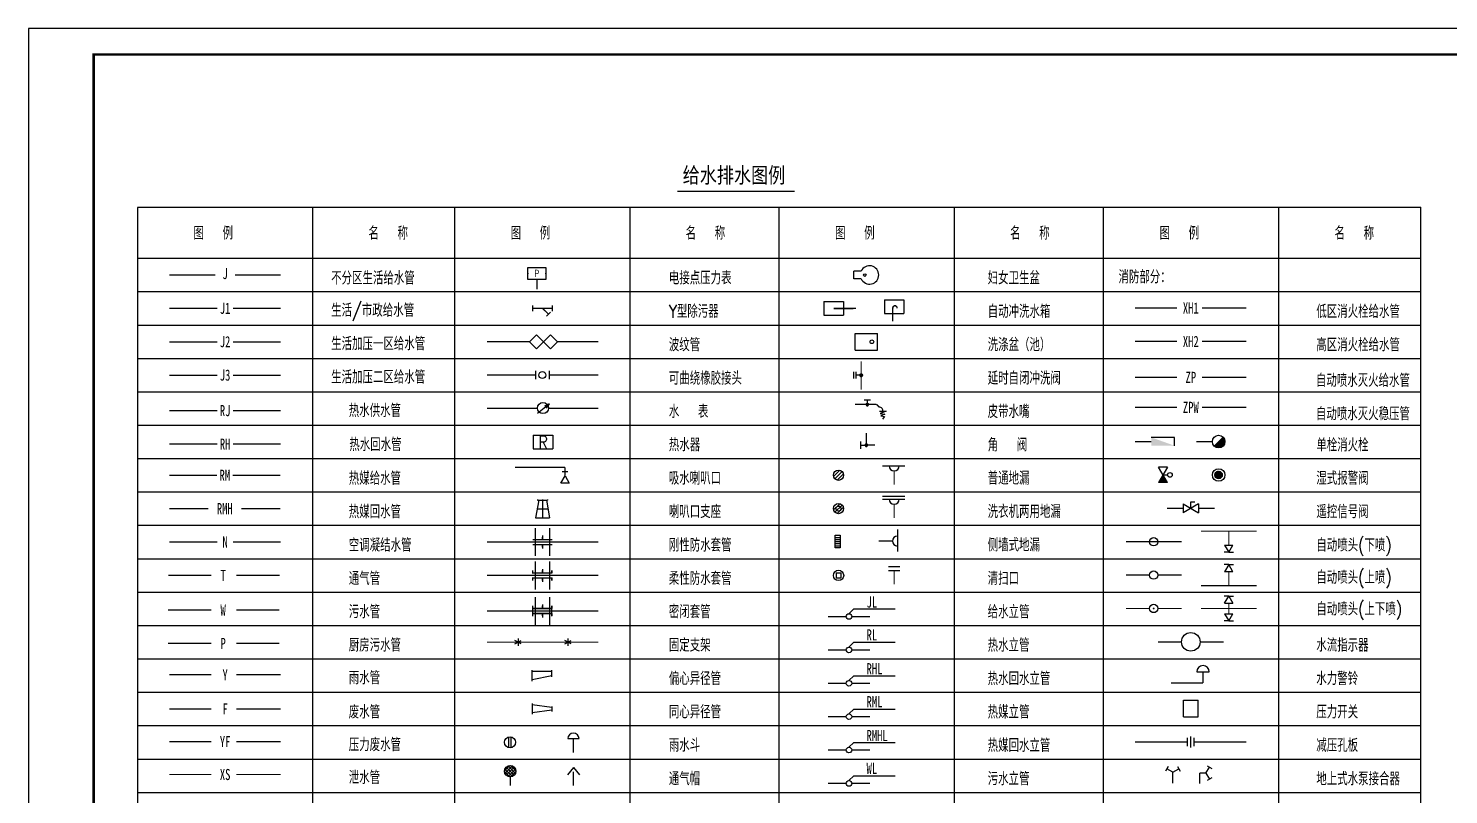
# Model space of a CAD drawing. Extents: x 1725261 to 1937680, y 860327 to 1571294.
# Drawn here: x 1791341 to 1845703, y 1464784 to 1494117 of the extents above; entities that cross this region are included whole.
import ezdxf
from ezdxf.enums import TextEntityAlignment as Align

# ---------------------------------------------------------------- set-up
doc = ezdxf.new("R2010")
doc.units = 0
doc.header["$LTSCALE"] = 1000
doc.header["$MEASUREMENT"] = 0
doc.layers.add('0s-水标注', color=7, linetype='Continuous')
doc.layers.add('图框', color=140, linetype='Continuous')
doc.styles.add('-黑体', font='simhei.ttf', dxfattribs={"width": 0.8})
doc.styles.add('HZ', font='TXT', dxfattribs={"bigfont": 'HZTXT'})
doc.styles.add('HZ8', font='txt.shx', dxfattribs={"bigfont": 'hztxt.shx'})
doc.styles.add('ST', font='', dxfattribs={"width": 0.8})
doc.styles.get("Standard").update_dxf_attribs({"font": 'gbenor.shx', "bigfont": 'gbcbig.shx'})
doc.styles.get('ST').set_extended_font_data('SimSun')

# ---------------------------------------------------------------- blocks, each defined once
blk = doc.blocks.new('GDGDGRDGDRGDR')
at = {"layer": '图框'}
blk.add_lwpolyline([(148133, -148204), (190183, -148204), (190183, -118504), (148133, -118504)], close=True, dxfattribs=at)
at = {"layer": '图框', "const_width": 50}
blk.add_lwpolyline([(149383, -147704), (189683, -147704), (189683, -119004), (149383, -119004)], close=True, dxfattribs=at)
blk = doc.blocks.new('*X48')
at = {"color": 0, "linetype": 'Continuous'}
for p, q in [((-69891, -48890), (-69782, -48780)), ((-69891, -48876), (-69795, -48780)), ((-69889, -48902), (-69769, -48782)), ((-69889, -48860), (-69811, -48782)), ((-69886, -48913), (-69758, -48786)), ((-69882, -48839), (-69832, -48789)), ((-69881, -48923), (-69748, -48790)), ((-69876, -48932), (-69739, -48795)), ((-69871, -48940), (-69731, -48800)), ((-69864, -48948), (-69723, -48807)), ((-69857, -48955), (-69716, -48814)), ((-69849, -48961), (-69710, -48822)), ((-69841, -48967), (-69704, -48830)), ((-69831, -48972), (-69699, -48840)), ((-69821, -48975), (-69696, -48850)), ((-69810, -48978), (-69693, -48861)), ((-69797, -48980), (-69691, -48874)), ((-69783, -48980), (-69691, -48888)), ((-69766, -48977), (-69694, -48905)), ((-69742, -48967), (-69704, -48929))]:
    blk.add_line(p, q, dxfattribs=at)
blk = doc.blocks.new('*X51')
at = {"color": 0, "linetype": 'Continuous'}
for p, q in [((-73097, -53500), (-72997, -53500)), ((-73097, -53501), (-72997, -53501)), ((-73097, -53502), (-72997, -53502)), ((-73097, -53503), (-72997, -53503)), ((-73097, -53504), (-72997, -53504)), ((-73097, -53505), (-72997, -53505)), ((-73097, -53506), (-72997, -53506)), ((-73097, -53507), (-72997, -53507)), ((-73097, -53508), (-72997, -53508)), ((-73097, -53509), (-72997, -53509)), ((-73097, -53510), (-72997, -53510)), ((-73097, -53511), (-72997, -53511)), ((-73097, -53512), (-72997, -53512)), ((-73097, -53513), (-72997, -53513)), ((-73096, -53495), (-72998, -53495)), ((-73096, -53496), (-72998, -53496)), ((-73096, -53497), (-72998, -53497)), ((-73096, -53498), (-72998, -53498)), ((-73096, -53499), (-72998, -53499)), ((-73096, -53514), (-72998, -53514)), ((-73096, -53515), (-72998, -53515)), ((-73096, -53516), (-72998, -53516)), ((-73096, -53517), (-72998, -53517)), ((-73096, -53518), (-72998, -53518)), ((-73095, -53491), (-72999, -53491)), ((-73095, -53492), (-72999, -53492)), ((-73095, -53493), (-72999, -53493)), ((-73095, -53494), (-72999, -53494)), ((-73095, -53519), (-72999, -53519)), ((-73095, -53520), (-72999, -53520)), ((-73095, -53521), (-72999, -53521)), ((-73094, -53488), (-73000, -53488)), ((-73094, -53489), (-73000, -53489)), ((-73094, -53490), (-73000, -53490)), ((-73094, -53522), (-73000, -53522)), ((-73094, -53523), (-73000, -53523)), ((-73094, -53524), (-73000, -53524)), ((-73093, -53486), (-73001, -53486)), ((-73093, -53487), (-73001, -53487)), ((-73093, -53525), (-73001, -53525)), ((-73093, -53526), (-73001, -53526)), ((-73093, -53527), (-73002, -53527)), ((-73092, -53484), (-73002, -53484)), ((-73092, -53485), (-73002, -53485)), ((-73092, -53528), (-73002, -53528)), ((-73092, -53529), (-73002, -53529)), ((-73091, -53482), (-73003, -53482)), ((-73091, -53483), (-73003, -53483)), ((-73091, -53530), (-73003, -53530)), ((-73090, -53480), (-73004, -53480)), ((-73090, -53481), (-73004, -53481)), ((-73090, -53531), (-73004, -53531)), ((-73090, -53532), (-73004, -53532)), ((-73089, -53479), (-73005, -53479)), ((-73089, -53533), (-73005, -53533)), ((-73089, -53534), (-73005, -53534)), ((-73088, -53477), (-73006, -53477)), ((-73088, -53478), (-73006, -53478)), ((-73088, -53535), (-73006, -53535)), ((-73087, -53476), (-73007, -53476)), ((-73087, -53536), (-73007, -53536)), ((-73086, -53475), (-73008, -53475)), ((-73086, -53537), (-73008, -53537)), ((-73086, -53538), (-73008, -53538)), ((-73085, -53474), (-73009, -53474)), ((-73085, -53539), (-73009, -53539)), ((-73084, -53473), (-73010, -53473)), ((-73084, -53540), (-73010, -53540)), ((-73083, -53472), (-73011, -53472)), ((-73083, -53541), (-73011, -53541)), ((-73082, -53471), (-73012, -53471)), ((-73082, -53542), (-73012, -53542)), ((-73081, -53470), (-73013, -53470)), ((-73081, -53543), (-73013, -53543)), ((-73080, -53469), (-73014, -53469)), ((-73080, -53544), (-73014, -53544)), ((-73079, -53468), (-73015, -53468)), ((-73079, -53545), (-73015, -53545)), ((-73078, -53467), (-73016, -53467)), ((-73077, -53466), (-73017, -53466)), ((-73077, -53546), (-73017, -53546)), ((-73076, -53547), (-73018, -53547)), ((-73075, -53465), (-73019, -53465)), ((-73075, -53548), (-73019, -53548)), ((-73074, -53464), (-73020, -53464)), ((-73073, -53549), (-73021, -53549)), ((-73072, -53463), (-73022, -53463)), ((-73071, -53550), (-73023, -53550)), ((-73070, -53462), (-73024, -53462)), ((-73069, -53551), (-73025, -53551)), ((-73068, -53461), (-73026, -53461)), ((-73067, -53552), (-73027, -53552)), ((-73066, -53460), (-73028, -53460)), ((-73065, -53553), (-73029, -53553)), ((-73063, -53459), (-73031, -53459)), ((-73062, -53554), (-73032, -53554)), ((-73060, -53458), (-73034, -53458)), ((-73058, -53555), (-73036, -53555)), ((-73056, -53457), (-73038, -53457)), ((-73052, -53556), (-73042, -53556))]:
    blk.add_line(p, q, dxfattribs=at)
blk = doc.blocks.new('$VALVE$00000619')
for p, q in [((-227, 151), (227, 151)), ((-227, -151), (-227, 151)), ((227, 151), (227, -151)), ((227, -151), (-227, -151))]:
    blk.add_line(p, q)
for p in [(-227, 0), (227, 0)]:
    blk.add_point(p)
blk.add_text('P', height=187).set_placement((-63, -93))

msp = doc.modelspace()

# ---------------------------------------------------------------- linework, layer by layer
at = {"layer": '0s-水标注', "ltscale": 1.5}
for p, q in [((1795518.9, 1487266.9), (1844638.9, 1487266.9)), ((1795518.9, 1487257.7), (1795518.9, 1439308.9)), ((1802228.4, 1439308.9), (1802228.4, 1487266.9)), ((1807659.9, 1439308.9), (1807659.9, 1487266.9)), ((1814369.4, 1439308.9), (1814369.4, 1487266.9)), ((1820078.9, 1439308.9), (1820078.9, 1487266.9)), ((1826788.4, 1439308.9), (1826788.4, 1487266.9)), ((1832497.9, 1444420.9), (1832497.9, 1487266.9)), ((1832497.9, 1439308.9), (1832497.9, 1487266.9)), ((1839207.4, 1452088.9), (1839207.4, 1487266.9)), ((1844638.9, 1439308.9), (1844638.9, 1487266.9)), ((1795518.9, 1485316.9), (1844638.9, 1485316.9)), ((1822942.3, 1484534.2), (1822942.3, 1484821.7)), ((1823218.6, 1484821.7), (1822942.3, 1484821.7)), ((1810800.5, 1484509.5), (1810800.5, 1484136.4)), ((1823218.6, 1484534.2), (1822942.3, 1484534.2)), ((1795518.9, 1484038.9), (1844638.9, 1484038.9)), ((1821794.3, 1483666.2), (1821794.3, 1483133.7)), ((1821794.3, 1483666.2), (1822539.8, 1483666.2)), ((1822539.8, 1483666.2), (1822539.8, 1483133.7)), ((1824108.1, 1483731.2), (1824853.6, 1483731.2)), ((1824108.1, 1483731.2), (1824108.1, 1483198.7)), ((1824853.6, 1483731.2), (1824853.6, 1483198.7)), ((1810641.9, 1483506.4), (1810641.9, 1483293.4)), ((1811175.1, 1483100.4), (1811324, 1483252.6)), ((1811387.4, 1483506.4), (1811387.4, 1483293.4)), ((1821794.3, 1483133.7), (1822539.8, 1483133.7)), ((1822167.1, 1483399.9), (1822907.5, 1483399.9)), ((1824108.1, 1483198.7), (1824853.6, 1483198.7)), ((1824423.7, 1482912), (1824423.7, 1483410.4)), ((1795518.9, 1482760.9), (1844638.9, 1482760.9)), ((1810523, 1482121.9), (1810789.2, 1482388.2)), ((1810789.2, 1481855.7), (1810523, 1482121.9)), ((1810789.2, 1482388.2), (1811055.5, 1482121.9)), ((1811055.5, 1482121.9), (1810789.2, 1481855.7)), ((1811055.5, 1482121.9), (1811321.7, 1482388.2)), ((1811321.7, 1481855.7), (1811055.5, 1482121.9)), ((1811321.7, 1482388.2), (1811588, 1482121.9)), ((1811588, 1482121.9), (1811321.7, 1481855.7)), ((1822989.9, 1481802.4), (1822989.9, 1482441.4)), ((1822989.9, 1482441.4), (1823841.9, 1482441.4)), ((1823841.9, 1481802.4), (1823841.9, 1482441.4)), ((1795518.9, 1481482.9), (1844638.9, 1481482.9)), ((1822989.9, 1481802.4), (1823841.9, 1481802.4)), ((1810748.4, 1481003.7), (1810748.4, 1480684.2)), ((1811280.9, 1481003.7), (1811280.9, 1480684.2)), ((1822924.7, 1480971.7), (1822924.7, 1480716.1)), ((1823030.5, 1480716.1), (1823030.5, 1480971.7)), ((1823217.1, 1480843.9), (1823030.5, 1480843.9)), ((1795518.9, 1480204.9), (1844638.9, 1480204.9)), ((1810832.7, 1479380.8), (1811270.2, 1479742.7)), ((1811270.2, 1479742.7), (1811091.4, 1479660.7)), ((1811270.2, 1479742.7), (1811156.2, 1479582.4)), ((1823338.5, 1479895.9), (1823569.2, 1479895.9)), ((1823453.8, 1479722.1), (1823453.8, 1479895.9)), ((1823918.4, 1479458.1), (1824172.1, 1479458.1)), ((1824172.1, 1479458.1), (1823942.2, 1479369.1)), ((1823942.2, 1479369.1), (1824124.5, 1479344.8)), ((1824124.5, 1479344.8), (1823973.9, 1479280)), ((1823973.9, 1479280), (1824108.7, 1479255.8)), ((1824108.7, 1479255.8), (1824029.4, 1479158.7)), ((1795518.9, 1478926.9), (1844638.9, 1478926.9)), ((1810666.3, 1478550.9), (1810666.3, 1478018.4)), ((1810666.3, 1478550.9), (1811411.8, 1478550.9)), ((1811411.8, 1478550.9), (1811411.8, 1478018.4)), ((1823210.1, 1478026.5), (1823210.1, 1478300.6)), ((1823210.1, 1478163.5), (1823389.2, 1478163.5)), ((1835217.2, 1478458.8), (1834322.6, 1478458.8)), ((1835217.2, 1478139.3), (1835217.2, 1478458.8)), ((1837069.3, 1478468.5), (1836730.5, 1478129.6)), ((1795518.9, 1477648.9), (1844638.9, 1477648.9)), ((1810666.3, 1478018.4), (1811411.8, 1478018.4)), ((1811777.9, 1477148.4), (1811990.9, 1477148.4)), ((1822162.3, 1476959.4), (1822401.4, 1477198.5)), ((1822212.9, 1476871.9), (1822488.9, 1477148)), ((1822300.4, 1476821.4), (1822539.4, 1477060.5)), ((1824035.9, 1477372), (1824885.9, 1477372)), ((1834945.6, 1477313.9), (1834594.2, 1477313.9)), ((1834945.6, 1477313.9), (1834594.2, 1476728.1)), ((1834945.6, 1476728.1), (1834594.2, 1477313.9)), ((1834769.9, 1477021), (1834945.6, 1477021)), ((1811724.6, 1476711.9), (1811884.4, 1476988.6)), ((1812044.1, 1476711.9), (1811724.6, 1476711.9)), ((1811884.4, 1476988.6), (1812044.1, 1476711.9)), ((1834945.6, 1476728.1), (1834594.2, 1476728.1)), ((1795518.9, 1476370.9), (1844638.9, 1476370.9)), ((1810874, 1476060.7), (1810753.2, 1475375.8)), ((1810829.5, 1476088), (1810829.5, 1476060.7)), ((1810829.5, 1476060.7), (1811212.9, 1476060.7)), ((1811021.2, 1476088), (1811021.2, 1475375.8)), ((1811168.4, 1476060.7), (1811289.2, 1475375.8)), ((1811212.9, 1476088), (1811212.9, 1476060.7)), ((1824035.9, 1476206.2), (1824885.9, 1476206.2)), ((1824035.9, 1476094), (1824885.9, 1476094)), ((1835834.9, 1475743), (1835834.9, 1475995.3)), ((1835834.9, 1475995.3), (1835991.7, 1475995.3)), ((1810813.6, 1475718.2), (1811228.8, 1475718.2)), ((1822162.3, 1475681.4), (1822401.4, 1475920.5)), ((1822212.9, 1475593.9), (1822488.9, 1475870)), ((1822300.4, 1475543.4), (1822539.4, 1475782.5)), ((1835542, 1475918.7), (1836127.8, 1475567.3)), ((1836127.8, 1475918.7), (1835542, 1475567.3)), ((1835542, 1475918.7), (1835542, 1475567.3)), ((1836127.8, 1475918.7), (1836127.8, 1475567.3)), ((1795518.9, 1475092.9), (1844638.9, 1475092.9)), ((1810748.4, 1473918.6), (1810748.4, 1474982.8)), ((1810753.2, 1475375.8), (1811289.2, 1475375.8)), ((1811293.9, 1473918.6), (1811293.9, 1474982.8)), ((1824607, 1474937.5), (1824607, 1474087.5)), ((1810648.4, 1474549.8), (1811393.9, 1474549.8)), ((1810648.4, 1474358.1), (1811393.9, 1474358.1)), ((1811021.2, 1474549.8), (1811021.2, 1474645.6)), ((1811021.2, 1474262.2), (1811021.2, 1474358.1)), ((1822223.2, 1474631), (1822415.2, 1474631)), ((1822223.2, 1474551), (1822415.2, 1474551)), ((1822223.2, 1474471), (1822415.2, 1474471)), ((1822223.2, 1474391), (1822415.2, 1474391)), ((1822223.2, 1474311), (1822415.2, 1474311)), ((1837130.6, 1474337.1), (1837290.4, 1474060.4)), ((1837130.6, 1474337.1), (1837450.1, 1474337.1)), ((1837290.4, 1474060.4), (1837450.1, 1474337.1)), ((1795518.9, 1473814.9), (1844638.9, 1473814.9)), ((1837290.4, 1474060.4), (1837110.3, 1474060.4)), ((1837290.4, 1474060.4), (1837470.5, 1474060.4)), ((1810648.4, 1473271.8), (1810648.4, 1473342.4)), ((1810648.4, 1473271.8), (1811393.9, 1473271.8)), ((1810748.4, 1472640.6), (1810748.4, 1473704.8)), ((1811021.2, 1473271.8), (1811021.2, 1473367.6)), ((1811293.9, 1472640.6), (1811293.9, 1473704.8)), ((1811393.9, 1473271.8), (1811393.9, 1473367.6)), ((1822258.6, 1473268.2), (1822443.2, 1473268.2)), ((1822258.6, 1473268.2), (1822258.6, 1473083.7)), ((1822443.2, 1473268.2), (1822443.2, 1473083.7)), ((1824267.9, 1473522.1), (1824693.9, 1473522.1)), ((1824267.9, 1473362.3), (1824693.9, 1473362.3)), ((1837290.4, 1473591.6), (1837110.3, 1473591.6)), ((1837290.4, 1473591.6), (1837130.6, 1473314.9)), ((1837450.1, 1473314.9), (1837130.6, 1473314.9)), ((1837290.4, 1473591.6), (1837470.5, 1473591.6)), ((1837450.1, 1473314.9), (1837290.4, 1473591.6)), ((1810648.4, 1473080.1), (1811393.9, 1473080.1)), ((1810648.4, 1472984.2), (1810648.4, 1473080.1)), ((1811021.2, 1472984.2), (1811021.2, 1473080.1)), ((1811393.9, 1472984.2), (1811393.9, 1473080.1)), ((1822258.6, 1473083.7), (1822443.2, 1473083.7)), ((1795518.9, 1472536.9), (1844638.9, 1472536.9)), ((1810748.4, 1471283.3), (1810748.4, 1472347.5)), ((1811293.9, 1471283.3), (1811293.9, 1472347.5)), ((1837290.4, 1472384.6), (1837110.3, 1472384.6)), ((1837130.6, 1472107.9), (1837290.4, 1472384.6)), ((1837290.4, 1472384.6), (1837470.5, 1472384.6)), ((1837290.4, 1472384.6), (1837450.1, 1472107.9)), ((1810648.4, 1471914.5), (1810648.4, 1471985)), ((1810648.4, 1471914.5), (1811393.9, 1471914.5)), ((1810648.4, 1471626.9), (1810648.4, 1471722.8)), ((1810648.4, 1471722.8), (1811393.9, 1471722.8)), ((1811021.2, 1471914.5), (1811021.2, 1472010.3)), ((1811021.2, 1471626.9), (1811021.2, 1471722.8)), ((1811393.9, 1471914.5), (1811393.9, 1472010.3)), ((1811393.9, 1471626.9), (1811393.9, 1471722.8)), ((1822750.8, 1471707.9), (1822936.2, 1471893.3)), ((1822936.2, 1471893.3), (1824521.2, 1471893.3)), ((1837130.6, 1472107.9), (1837450.1, 1472107.9)), ((1837130.6, 1471710.1), (1837290.4, 1471433.4)), ((1837130.6, 1471710.1), (1837450.1, 1471710.1)), ((1837290.4, 1471433.4), (1837450.1, 1471710.1)), ((1795518.9, 1471258.9), (1844638.9, 1471258.9)), ((1837290.4, 1471433.4), (1837110.3, 1471433.4)), ((1837290.4, 1471433.4), (1837470.5, 1471433.4)), ((1809965.6, 1470549.9), (1810208.3, 1470690)), ((1810208.3, 1470549.9), (1809965.6, 1470690)), ((1810087, 1470760.1), (1810087, 1470479.8)), ((1812114.8, 1470549.9), (1811872, 1470690)), ((1811872, 1470549.9), (1812114.8, 1470690)), ((1811993.4, 1470760.1), (1811993.4, 1470479.8)), ((1822750.8, 1470429.9), (1822936.2, 1470615.3)), ((1822936.2, 1470615.3), (1824521.2, 1470615.3)), ((1795518.9, 1469980.9), (1844638.9, 1469980.9)), ((1795518.9, 1469980.9), (1844638.9, 1469980.9)), ((1810623.1, 1469132.5), (1810623.1, 1469551.4)), ((1810623.1, 1469505.7), (1811370.7, 1469505.7)), ((1811370.7, 1469292.2), (1811370.7, 1469551.4)), ((1836062.6, 1469481.1), (1836541.8, 1469481.1)), ((1810623.1, 1469186.2), (1811370.7, 1469346)), ((1822750.8, 1469151.9), (1822936.2, 1469337.3)), ((1822936.2, 1469337.3), (1824521.2, 1469337.3)), ((1795518.9, 1468702.9), (1844638.9, 1468702.9)), ((1795518.9, 1468702.9), (1844638.9, 1468702.9)), ((1835550.9, 1468394.5), (1836118.9, 1468394.5)), ((1835550.9, 1467755.5), (1835550.9, 1468394.5)), ((1836118.9, 1467755.5), (1836118.9, 1468394.5)), ((1810623.1, 1468269.3), (1810623.1, 1467858.5)), ((1810623.1, 1468231.8), (1811370.7, 1468125.3)), ((1811370.7, 1468018.8), (1810623.1, 1467912.3)), ((1811370.7, 1468162.8), (1811370.7, 1467965)), ((1822750.8, 1467873.9), (1822936.2, 1468059.3)), ((1822936.2, 1468059.3), (1824521.2, 1468059.3)), ((1795518.9, 1467424.9), (1844638.9, 1467424.9)), ((1835550.9, 1467755.5), (1836118.9, 1467755.5)), ((1809733.1, 1466577.2), (1809733.1, 1466994.6)), ((1809818.3, 1466577.2), (1809818.3, 1466994.6)), ((1811990.9, 1466927.3), (1812416.8, 1466927.3)), ((1822750.8, 1466595.9), (1822936.2, 1466781.3)), ((1822936.2, 1466781.3), (1824521.2, 1466781.3)), ((1835707.1, 1466637.3), (1835707.1, 1466956.8)), ((1835834.9, 1466584), (1835834.9, 1467010)), ((1835962.7, 1466637.3), (1835962.7, 1466956.8)), ((1795518.9, 1466146.9), (1844638.9, 1466146.9)), ((1809770.9, 1465896), (1809566.8, 1465692)), ((1809566.8, 1465664.7), (1809770.9, 1465460.7)), ((1809869.7, 1465879.1), (1809583.7, 1465593.2)), ((1809583.7, 1465763.5), (1809869.7, 1465477.5)), ((1809938.8, 1465832.6), (1809630.3, 1465524.1)), ((1809630.3, 1465832.6), (1809938.8, 1465524.1)), ((1809699.4, 1465879.1), (1809985.3, 1465593.2)), ((1809985.3, 1465763.5), (1809699.4, 1465477.5)), ((1809798.2, 1465896), (1810002.2, 1465692)), ((1810002.2, 1465664.7), (1809798.2, 1465460.7)), ((1812203.9, 1465820.5), (1811971.6, 1465543.7)), ((1812203.9, 1465820.5), (1812436.2, 1465543.7)), ((1834963.5, 1465864.9), (1834860.3, 1465686.1)), ((1835142.5, 1465642.4), (1834911.9, 1465775.5)), ((1835142.5, 1465642.4), (1835373, 1465775.5)), ((1835321.4, 1465864.9), (1835424.7, 1465686.1)), ((1836415.5, 1465606.9), (1836548.6, 1465837.4)), ((1836415.5, 1465606.9), (1836548.6, 1465376.3)), ((1836459.2, 1465889.1), (1836638, 1465785.8)), ((1822750.8, 1465317.9), (1822936.2, 1465503.3)), ((1822936.2, 1465503.3), (1824521.2, 1465503.3)), ((1836638, 1465427.9), (1836459.2, 1465324.7)), ((1795518.9, 1464868.9), (1844638.9, 1464868.9))]:
    msp.add_line(p, q, dxfattribs=at)
at = {"layer": '0s-水标注', "const_width": 50}
msp.add_lwpolyline([(1816178.5, 1487882.9), (1820675.9, 1487882.9)], dxfattribs=at)
at = {"layer": '0s-水标注', "ltscale": 1.5, "const_width": 50}
for points in [[(1796741.2, 1484677.9), (1798498.5, 1484677.9)], [(1799244, 1484677.9), (1801001.2, 1484677.9)], [(1796741.2, 1483394.9), (1798573, 1483394.9)], [(1799169.4, 1483394.9), (1801001.2, 1483394.9)], [(1810641.9, 1483399.9), (1811387.4, 1483399.9)], [(1811021.2, 1483399.9), (1811249.5, 1483176.5)], [(1822167.1, 1483399.9), (1823016.3, 1483399.9)], [(1824423.7, 1482914.6), (1824423.7, 1483410.4)], [(1833704.9, 1483411), (1835301.1, 1483411)], [(1836263.7, 1483411), (1837964.9, 1483411)], [(1796741.2, 1482116.9), (1798573, 1482116.9)], [(1799169.4, 1482116.9), (1801001.2, 1482116.9)], [(1808891.2, 1482121.9), (1810523, 1482121.9)], [(1811588, 1482121.9), (1813151.2, 1482121.9)], [(1833704.9, 1482133), (1835301.1, 1482133)], [(1836263.7, 1482133), (1837964.9, 1482133)], [(1823217.1, 1480291.3), (1823217.1, 1481369.5)], [(1796741.2, 1480838.9), (1798573, 1480838.9)], [(1799169.4, 1480838.9), (1801001.2, 1480838.9)], [(1808891.2, 1480843.9), (1810748.4, 1480843.9)], [(1811280.9, 1480843.9), (1813151.2, 1480843.9)], [(1833704.9, 1480758.6), (1835301.1, 1480758.6)], [(1836263.7, 1480758.6), (1837964.9, 1480758.6)], [(1822977.1, 1479722.1), (1823803.9, 1479722.1)], [(1823908, 1479617.9), (1823803.9, 1479722.1)], [(1796741.2, 1479481.5), (1798573, 1479481.5)], [(1799169.4, 1479481.5), (1801001.2, 1479481.5)], [(1808891.2, 1479577.4), (1810823.3, 1479577.4)], [(1811249.2, 1479577.4), (1813151.2, 1479577.4)], [(1833704.9, 1479611.5), (1835301.1, 1479611.5)], [(1836263.7, 1479611.5), (1837964.9, 1479611.5)], [(1823415.9, 1478165.6), (1823415.9, 1478624.4)], [(1796741.2, 1478203.5), (1798573, 1478203.5)], [(1799169.4, 1478203.5), (1801001.2, 1478203.5)], [(1823430.7, 1478165.6), (1823745.7, 1478165.6)], [(1833704.9, 1478299), (1834322.6, 1478299)], [(1836042.6, 1478299), (1836660.3, 1478299)], [(1796729.2, 1477009.9), (1798561, 1477009.9)], [(1799157.4, 1477009.9), (1800989.2, 1477009.9)], [(1809967.4, 1477308.1), (1811884.4, 1477308.1)], [(1811884.4, 1477308.1), (1811884.4, 1476988.6)], [(1824480.9, 1476647.8), (1824480.9, 1477180.3)], [(1824480.9, 1475369.8), (1824480.9, 1475902.3)], [(1796729.2, 1475731.9), (1798228.7, 1475731.9)], [(1799486.3, 1475731.9), (1800989.2, 1475731.9)], [(1834924.3, 1475743), (1835542, 1475743)], [(1836127.8, 1475743), (1836745.5, 1475743)], [(1838355.4, 1474869.6), (1836225.4, 1474869.6)], [(1837290.4, 1474337.1), (1837290.4, 1474869.6)], [(1796741.2, 1474453.9), (1798573, 1474453.9)], [(1799169.4, 1474453.9), (1801001.2, 1474453.9)], [(1808891.2, 1474453.9), (1813151.2, 1474453.9)], [(1810648.4, 1474549.8), (1811393.9, 1474549.8)], [(1810648.4, 1474358.1), (1811393.9, 1474358.1)], [(1811021.2, 1474706.4), (1811021.2, 1474549.8)], [(1811021.2, 1474358.1), (1811021.2, 1474201.5)], [(1823882.8, 1474492.5), (1824415.3, 1474492.5)], [(1834255.1, 1474465), (1833349.9, 1474465)], [(1835479.9, 1474465), (1834255.1, 1474465)], [(1810648.4, 1473375.6), (1810648.4, 1473244.2)], [(1810648.4, 1473268.6), (1811393.9, 1473268.6)], [(1811021.2, 1473425.2), (1811021.2, 1473268.6)], [(1811368.2, 1473375.6), (1811368.2, 1473244.2)], [(1824480.9, 1472829.8), (1824480.9, 1473362.3)], [(1834255.1, 1473187), (1833349.9, 1473187)], [(1835479.9, 1473187), (1834574.6, 1473187)], [(1837290.4, 1473314.9), (1837290.4, 1472782.4)], [(1796693.1, 1473175.9), (1798337.4, 1473175.9)], [(1799300, 1473175.9), (1800953.1, 1473175.9)], [(1808891.2, 1473175.9), (1813151.2, 1473175.9)], [(1810648.4, 1473102.1), (1810648.4, 1472970.7)], [(1810648.4, 1473076.9), (1811393.9, 1473076.9)], [(1811021.2, 1473076.9), (1811021.2, 1472920.2)], [(1811368.2, 1473102.1), (1811368.2, 1472970.7)], [(1838355.4, 1472782.4), (1836225.4, 1472782.4)], [(1837290.4, 1471710.1), (1837290.4, 1472107.9)], [(1796690.7, 1471849.3), (1798337.4, 1471849.3)], [(1799300, 1471849.3), (1800950.7, 1471849.3)], [(1808891.2, 1471818.6), (1813151.2, 1471818.6)], [(1810648.4, 1472018.2), (1810648.4, 1471744.8)], [(1810648.4, 1471911.2), (1811393.9, 1471911.2)], [(1810648.4, 1471744.8), (1810648.4, 1471613.4)], [(1810648.4, 1471719.5), (1811393.9, 1471719.5)], [(1811021.2, 1472067.9), (1811021.2, 1471911.2)], [(1811021.2, 1471719.5), (1811021.2, 1471562.9)], [(1811368.2, 1472018.2), (1811368.2, 1471744.8)], [(1811368.2, 1471744.8), (1811368.2, 1471613.4)], [(1821941.8, 1471601.4), (1822644.3, 1471601.4)], [(1822857.3, 1471601.4), (1823559.8, 1471601.4)], [(1834255.1, 1471909), (1833349.9, 1471909)], [(1835479.9, 1471909), (1834574.6, 1471909)], [(1838355.4, 1471909), (1836225.4, 1471909)], [(1796690.7, 1470571.3), (1798337.4, 1470571.3)], [(1799300, 1470571.3), (1800950.7, 1470571.3)], [(1808891.2, 1470619.9), (1813151.2, 1470619.9)], [(1835479.9, 1470631), (1834574.6, 1470631)], [(1837095.1, 1470631), (1836189.9, 1470631)], [(1821941.8, 1470323.4), (1822644.3, 1470323.4)], [(1822857.3, 1470323.4), (1823559.8, 1470323.4)], [(1836302.2, 1469055.1), (1836302.2, 1469481.1)], [(1796741.2, 1469372.2), (1798337.4, 1469372.2)], [(1799300, 1469372.2), (1801001.2, 1469372.2)], [(1821941.8, 1469045.4), (1822644.3, 1469045.4)], [(1822857.3, 1469045.4), (1823559.8, 1469045.4)], [(1836302.2, 1469055.1), (1835075.7, 1469055.1)], [(1796741.2, 1468063.9), (1798337.4, 1468063.9)], [(1799300, 1468063.9), (1801001.2, 1468063.9)], [(1821941.8, 1467767.4), (1822644.3, 1467767.4)], [(1822857.3, 1467767.4), (1823559.8, 1467767.4)], [(1796741.2, 1466813.6), (1798337.4, 1466813.6)], [(1799300, 1466813.6), (1801001.2, 1466813.6)], [(1812203.9, 1466927.3), (1812203.9, 1466394.8)], [(1833704.9, 1466797), (1835707.1, 1466797)], [(1835962.7, 1466797), (1837964.9, 1466797)], [(1821941.8, 1466489.4), (1822644.3, 1466489.4)], [(1822857.3, 1466489.4), (1823559.8, 1466489.4)], [(1812203.9, 1465658.5), (1812203.9, 1465126)], [(1835142.5, 1465216.4), (1835142.5, 1465642.4)], [(1836171.5, 1465606.9), (1836171.5, 1465201.1)], [(1836415.5, 1465606.9), (1836171.5, 1465606.9)], [(1796741.2, 1465553.7), (1798337.4, 1465553.7)], [(1799300, 1465553.7), (1801001.2, 1465553.7)], [(1809784.5, 1465460.2), (1809784.5, 1465123)], [(1821941.8, 1465211.4), (1822644.3, 1465211.4)], [(1822857.3, 1465211.4), (1823559.8, 1465211.4)]]:
    msp.add_lwpolyline(points, dxfattribs=at)
at = {"layer": '0s-水标注', "ltscale": 1.5}
for points, const_width in [([(1824594.1, 1483410.4, 1), (1824423.7, 1483410.4, 1)], 50), ([(1836815.2, 1478214.3, 1), (1836984.6, 1478383.7)], 239.6)]:
    msp.add_lwpolyline(points, format="xyb", dxfattribs=dict(at, const_width=const_width))
msp.add_lwpolyline([(1822223.2, 1474711), (1822415.2, 1474711), (1822415.2, 1474231), (1822223.2, 1474231)], close=True, dxfattribs=at)
for centre, radius in [((1823353.4, 1484674.6), 50), ((1823628.9, 1482121.9), 71), ((1811014.6, 1480843.9), 133.7), ((1823217.1, 1480843.9), 50), ((1811036.3, 1479581.2), 213), ((1823453.8, 1479722.1), 50), ((1823415.9, 1478165.6), 50), ((1836899.9, 1478299), 239.6), ((1822350.9, 1477009.9), 195.2), ((1835035.7, 1477021), 90.1), ((1836899.9, 1477021), 238.2), ((1836899.9, 1477021), 142), ((1822350.9, 1475731.9), 195.2), ((1822350.9, 1475731.9), 97.6), ((1834414.9, 1474465), 159.8), ((1822350.9, 1473175.9), 197.8), ((1834414.9, 1473187), 159.8), ((1822750.8, 1471601.4), 106.5), ((1834414.9, 1471909), 159.8), ((1834414.9, 1471909), 14), ((1835834.9, 1470631), 355), ((1822750.8, 1470323.4), 106.5), ((1822750.8, 1469045.4), 106.5), ((1822750.8, 1467767.4), 106.5), ((1809775.7, 1466785.9), 213), ((1822750.8, 1466489.4), 106.5), ((1809784.5, 1465678.3), 218.1), ((1822750.8, 1465211.4), 106.5)]:
    msp.add_circle(centre, radius, dxfattribs=at)
for centre, radius, start, end in [((1823538.6, 1484677.9), 350.8, 204.19346, 155.80654), ((1824512.3, 1483410.4), 88.6, 0, 180), ((1823908, 1479473.5), 144.4, 353.8601, 90), ((1824480.9, 1477372), 191.7, 180, 0), ((1824480.9, 1476094), 191.7, 180, 0), ((1824607, 1474492.5), 191.7, 90, 270), ((1836302.2, 1469481.1), 239.6, 0, 180), ((1812203.9, 1466927.3), 213, 0, 180)]:
    msp.add_arc(centre, radius, start, end, dxfattribs=at)
for points in [[(1835217.2, 1478139.3), (1834322.6, 1478458.8), (1835217.2, 1478139.3), (1834322.6, 1478139.3)], [(1834594.2, 1476728.1), (1834769.9, 1477021), (1834594.2, 1476728.1), (1834945.6, 1476728.1)]]:
    msp.add_solid(points, dxfattribs=at)

# ---------------------------------------------------------------- block references
at = {"xscale": 2, "yscale": 2, "zscale": 2}
msp.add_blockref('GDGDGRDGDRGDR', (1495075.4, 1731125.5), dxfattribs=at)
at = {"layer": '0s-水标注', "xscale": 1.5, "yscale": 1.5, "zscale": 1.5}
msp.add_blockref('$VALVE$00000619', (1810800.5, 1484736.4), dxfattribs=at)
at = {"layer": '0s-水标注', "ltscale": 1.5}
for p in [(1896264.1, 1534348.9), (1896500.8, 1533227.1), (1896462.9, 1531670.6)]:
    msp.add_blockref('*X51', p, dxfattribs=at)
at = {"layer": '0s-水标注', "ltscale": 1.5, "xscale": 1.419999999925494, "yscale": 1.419999999925494, "zscale": 1.419999999925494}
msp.add_blockref('*X48', (1935996.8, 1546437), dxfattribs=at)

# ---------------------------------------------------------------- texts
at = {"layer": '0s-水标注', "style": '-黑体', "width": 0.8}
msp.add_text('给水排水图例', height=600, dxfattribs=at).set_placement((1818348.6, 1488197, 0), align=Align.CENTER)
at = {"layer": '0s-水标注', "style": 'HZ', "width": 0.8}
for s, p in [('图  例', (1797660.5, 1486030.5)), ('名  称', (1804358, 1486027.7)), ('图  例', (1809801.5, 1486030.5)), ('名  称', (1816499, 1486027.7)), ('图  例', (1822220.5, 1486030.5)), ('名  称', (1828918, 1486027.7)), ('图  例', (1834639.5, 1486030.5)), ('名  称', (1841337, 1486027.7)), ('不分区生活给水管', (1802929.2, 1484311)), ('电接点压力表', (1815855, 1484313.2)), ('妇女卫生盆', (1828060.3, 1484313.2)), ('Y型除污器', (1815855, 1483035.2)), ('自动冲洗水箱', (1828060.3, 1483033)), ('低区消火栓给水管', (1840639.5, 1483030.7)), ('波纹管', (1815855, 1481755)), ('洗涤盆（池）', (1828060.3, 1481757.2)), ('高区消火栓给水管', (1840639.5, 1481752.7)), ('可曲绕橡胶接头', (1815855, 1480474.7)), ('延时自闭冲洗阀', (1828060.3, 1480477)), ('自动喷水灭火给水管', (1840624.2, 1480391.6)), ('水  表', (1815855, 1479203.4)), ('皮带水嘴', (1828060.3, 1479199)), ('自动喷水灭火稳压管', (1840624.2, 1479113.6)), ('热水回水管', (1803624.6, 1477934.7)), ('R', (1810858.1, 1478015.5)), ('热水器', (1815855, 1477927.6)), ('角  阀', (1828060.3, 1477923.2)), ('单栓消火栓', (1840639.5, 1477918.7)), ('热媒给水管', (1803604.1, 1476643)), ('吸水喇叭口', (1815855, 1476647.4)), ('普通地漏', (1828060.3, 1476649.6)), ('湿式报警阀', (1840639.5, 1476645.2)), ('洗衣机两用地漏', (1828060.3, 1475371.6)), ('热媒回水管', (1803604.1, 1475365)), ('喇叭口支座', (1815855, 1475367.2)), ('遥控信号阀', (1840639.5, 1475365)), ('空调凝结水管', (1803604.1, 1474087)), ('刚性防水套管', (1815855, 1474087)), ('侧墙式地漏', (1828060.3, 1474093.6)), ('自动喷头(下喷)', (1840639.5, 1474087)), ('通气管', (1803604.1, 1472809)), ('柔性防水套管', (1815855, 1472809)), ('清扫口', (1828060.3, 1472811.2)), ('自动喷头(上喷)', (1840639.5, 1472852.3)), ('自动喷头(上下喷)', (1840639.5, 1471640.6)), ('污水管', (1803604.1, 1471535.6)), ('密闭套管', (1815855, 1471536.1)), ('给水立管', (1828060.3, 1471531)), ('厨房污水管', (1803604.1, 1470257.6)), ('固定支架', (1815855, 1470255.2)), ('热水立管', (1828060.3, 1470253)), ('水流指示器', (1840639.5, 1470257.4)), ('雨水管', (1803604.1, 1469005.2)), ('偏心异径管', (1815855, 1468977.2)), ('热水回水立管', (1828060.3, 1468975)), ('水力警铃', (1840639.5, 1468977.2)), ('废水管', (1803604.1, 1467697)), ('同心异径管', (1815855, 1467699.2)), ('热媒立管', (1828060.3, 1467697)), ('压力开关', (1840639.5, 1467699.2)), ('压力废水管', (1803604.1, 1466446.6)), ('雨水斗', (1815855, 1466425.6)), ('热媒回水立管', (1828060.3, 1466419)), ('减压孔板', (1840639.5, 1466421.2)), ('泄水管', (1803604.1, 1465186.7)), ('通气帽', (1815855, 1465143.2)), ('污水立管', (1828060.3, 1465141)), ('地上式水泵接合器', (1840639.5, 1465141))]:
    msp.add_text(s, height=500, rotation=0, dxfattribs=at).set_placement(p)
at = {"layer": '0s-水标注', "ltscale": 1.5, "style": 'ST', "width": 0.7}
for s, p in [('J', (1798868.8, 1484728.3)), ('J1', (1798868.8, 1483398.3)), ('XH1', (1835834.9, 1483411)), ('J2', (1798868.8, 1482120.3)), ('XH2', (1835834.9, 1482133)), ('J3', (1798868.8, 1480842.3)), ('ZP', (1835834.9, 1480758.6)), ('ZPW', (1835834.9, 1479611.5)), ('RJ', (1798871.2, 1479481.5)), ('RH', (1798871.2, 1478203.5)), ('RM', (1798859.2, 1477009.9)), ('RMH', (1798859.2, 1475731.9)), ('N', (1798871.2, 1474453.9)), ('T', (1798796.7, 1473175.9)), ('W', (1798794.3, 1471849.3)), ('P', (1798794.3, 1470571.3)), ('Y', (1798871.2, 1469372.2)), ('F', (1798871.2, 1468063.9)), ('YF', (1798871.2, 1466813.6))]:
    msp.add_text(s, height=426, dxfattribs=at).set_placement(p, align=Align.MIDDLE)
at = {"layer": '0s-水标注', "ltscale": 1.5}
for s, height, style, width, p in [('消防部分：', 500, 'HZ8', 0.8, (1833066.6, 1484353.6)), ('生活/市政给水管', 500, 'HZ8', 0.8, (1802929.2, 1483075)), ('生活加压一区给水管', 500, 'HZ8', 0.8, (1802929.2, 1481797)), ('生活加压二区给水管', 500, 'HZ8', 0.8, (1802929.2, 1480519)), ('热水供水管', 500, 'HZ8', 0.8, (1803604.1, 1479234.8)), ('JL', 426, 'ST', 0.7, (1823423, 1471942.7)), ('RL', 426, 'ST', 0.7, (1823423, 1470685.2)), ('RHL', 426, 'ST', 0.7, (1823423, 1469390)), ('RML', 426, 'ST', 0.7, (1823423, 1468129.2)), ('RMHL', 426, 'ST', 0.7, (1823423, 1466834)), ('WL', 426, 'ST', 0.7, (1823423, 1465576))]:
    msp.add_text(s, height=height, dxfattribs=dict(at, style=style, width=width)).set_placement(p)
at = {"layer": '0s-水标注', "ltscale": 1.5, "style": 'ST', "width": 0.7}
msp.add_text('XS', height=426, rotation=360, dxfattribs=at).set_placement((1798871.2, 1465553.7), align=Align.MIDDLE)

doc.saveas('drawing.dxf')
